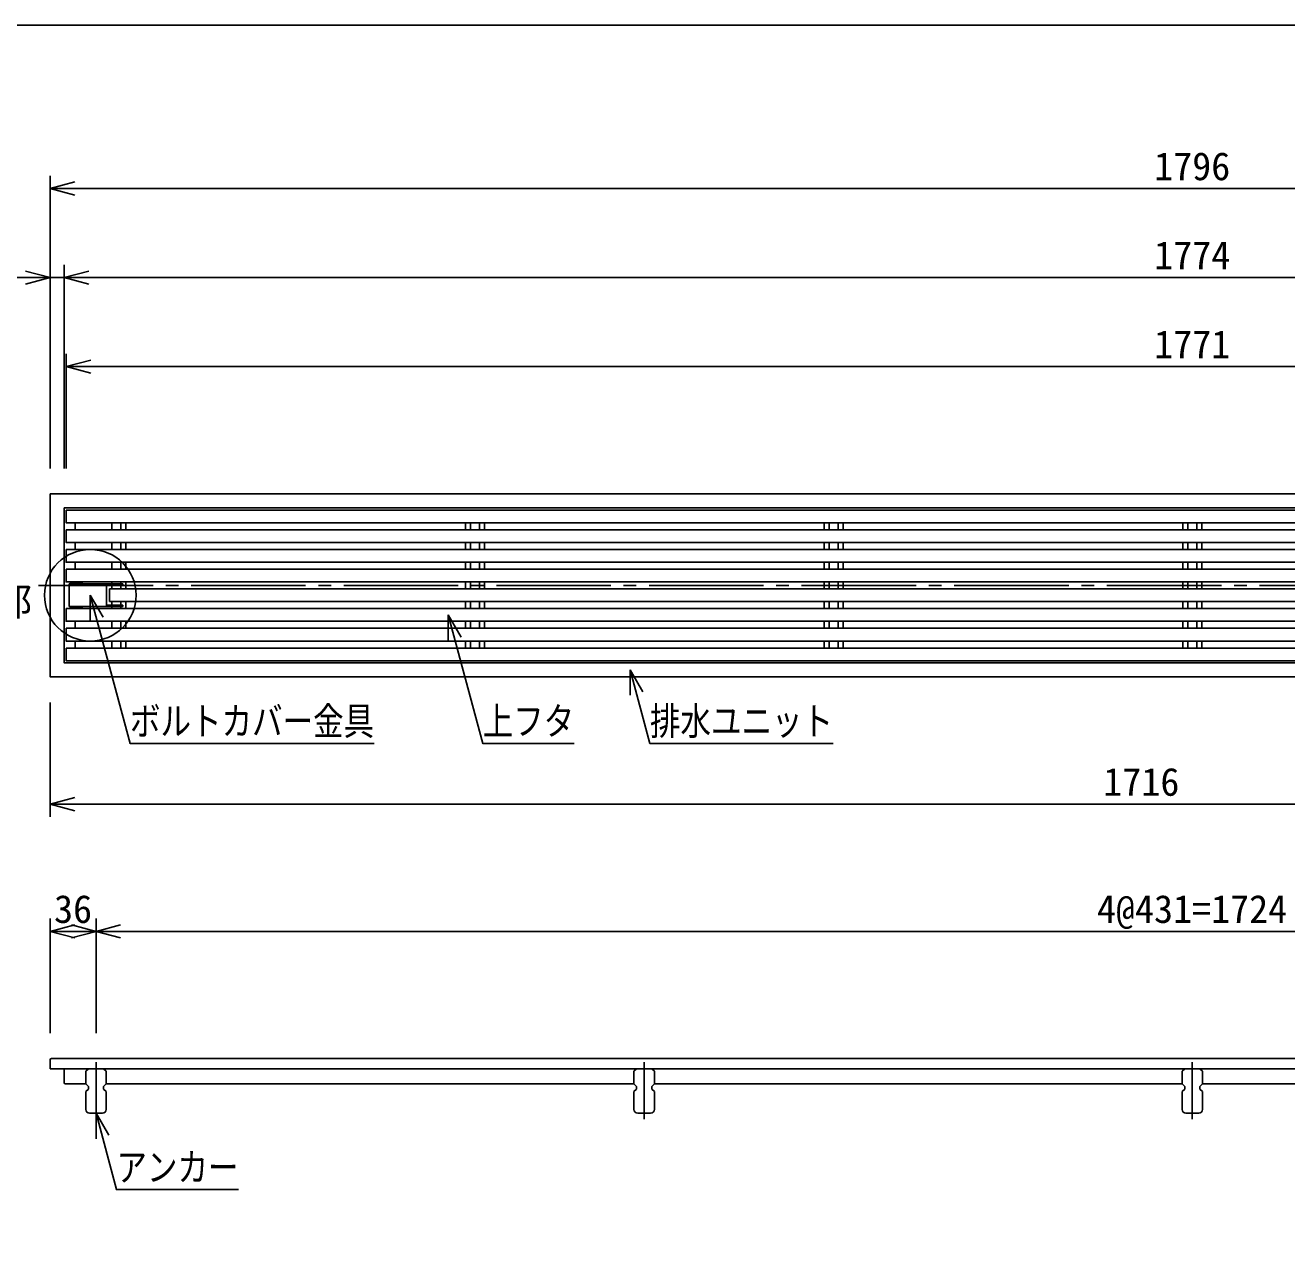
# Model space of a CAD drawing. Units: millimetres, scale not verified. Extents: x -1365 to 1365, y -930 to 870.
# Drawn here: x -853 to 139, y -90 to 870 of the extents above; entities that cross this region are included whole.
import ezdxf
from ezdxf.enums import TextEntityAlignment as Align

# ---------------------------------------------------------------- set-up
doc = ezdxf.new("R2010")
doc.units = ezdxf.units.MM
doc.header["$LTSCALE"] = 10
doc.linetypes.add('CHAIN1', pattern=[8, 5, -1, 1, -1])
doc.linetypes.add('CHAIN2', pattern=[12, 9, -1, 1, -1])
for name, color, linetype in [('0-0_計極細', 2, 'Continuous'), ('0-1_計細線', 3, 'Continuous'), ('0-5_寸法線', 7, 'Continuous'), ('0-8_枠中線', 5, 'Continuous')]:
    doc.layers.add(name, color=color, linetype=linetype)
doc.styles.add('ＭＳ ゴシック', font='')
doc.styles.get('ＭＳ ゴシック').set_extended_font_data('MS Gothic')

msp = doc.modelspace()

# ---------------------------------------------------------------- linework, layer by layer
at = {"layer": '0-0_計極細'}
for p, q in [((-813.83, 478.83), (-813.83, 473.33)), ((-784.78, 478.83), (-784.78, 473.33)), ((-777.88, 478.83), (-777.88, 473.33)), ((-773.83, 478.83), (-773.83, 473.33)), ((-506.83, 478.83), (-506.83, 473.33)), ((-502.78, 478.83), (-502.78, 473.33)), ((-495.88, 478.83), (-495.88, 473.33)), ((-491.83, 478.83), (-491.83, 473.33)), ((-224.83, 478.83), (-224.83, 473.33)), ((-220.78, 478.83), (-220.78, 473.33)), ((-213.88, 478.83), (-213.88, 473.33)), ((-209.83, 478.83), (-209.83, 473.33)), ((57.17, 478.83), (57.17, 473.33)), ((61.22, 478.83), (61.22, 473.33)), ((68.12, 478.83), (68.12, 473.33)), ((72.17, 478.83), (72.17, 473.33)), ((-813.83, 463.33), (-813.83, 457.83)), ((-784.78, 463.33), (-784.78, 457.83)), ((-777.88, 463.33), (-777.88, 457.83)), ((-773.83, 463.33), (-773.83, 457.83)), ((-506.83, 463.33), (-506.83, 457.83)), ((-502.78, 463.33), (-502.78, 457.83)), ((-495.88, 463.33), (-495.88, 457.83)), ((-491.83, 463.33), (-491.83, 457.83)), ((-224.83, 463.33), (-224.83, 457.83)), ((-220.78, 463.33), (-220.78, 457.83)), ((-213.88, 463.33), (-213.88, 457.83)), ((-209.83, 463.33), (-209.83, 457.83)), ((57.17, 463.33), (57.17, 457.83)), ((61.22, 463.33), (61.22, 457.83)), ((68.12, 463.33), (68.12, 457.83)), ((72.17, 463.33), (72.17, 457.83)), ((-813.83, 447.83), (-813.83, 442.33)), ((-784.78, 447.83), (-784.78, 442.33)), ((-777.88, 447.83), (-777.88, 442.33)), ((-773.83, 447.83), (-773.83, 442.33)), ((-506.83, 447.83), (-506.83, 442.33)), ((-502.78, 447.83), (-502.78, 442.33)), ((-495.88, 447.83), (-495.88, 442.33)), ((-491.83, 447.83), (-491.83, 442.33)), ((-224.83, 447.83), (-224.83, 442.33)), ((-220.78, 447.83), (-220.78, 442.33)), ((-213.88, 447.83), (-213.88, 442.33)), ((-209.83, 447.83), (-209.83, 442.33)), ((57.17, 447.83), (57.17, 442.33)), ((61.22, 447.83), (61.22, 442.33)), ((68.12, 447.83), (68.12, 442.33)), ((72.17, 447.83), (72.17, 442.33)), ((-817.33, 431.73), (-808.33, 431.73)), ((-817.33, 431.73), (-817.33, 430.73)), ((-813.83, 432.33), (-813.83, 431.73)), ((-808.33, 431.73), (-808.33, 430.73)), ((-784.78, 432.33), (-784.78, 430.73)), ((-784.78, 429.73), (-784.78, 426.83)), ((-777.88, 432.33), (-777.88, 430.73)), ((-777.88, 429.73), (-777.88, 426.83)), ((-773.83, 432.33), (-773.83, 426.83)), ((-506.83, 432.33), (-506.83, 426.83)), ((-502.78, 432.33), (-502.78, 426.83)), ((-495.88, 432.33), (-495.88, 426.83)), ((-491.83, 432.33), (-491.83, 426.83)), ((-224.83, 432.33), (-224.83, 426.83)), ((-220.78, 432.33), (-220.78, 426.83)), ((-213.88, 432.33), (-213.88, 426.83)), ((-209.83, 432.33), (-209.83, 426.83)), ((57.17, 432.33), (57.17, 426.83)), ((61.22, 432.33), (61.22, 426.83)), ((68.12, 432.33), (68.12, 426.83)), ((72.17, 432.33), (72.17, 426.83)), ((-784.78, 413.93), (-784.78, 416.83)), ((-777.88, 413.93), (-777.88, 416.83)), ((-773.83, 411.33), (-773.83, 416.83)), ((-506.83, 416.83), (-506.83, 411.33)), ((-502.78, 416.83), (-502.78, 411.33)), ((-495.88, 416.83), (-495.88, 411.33)), ((-491.83, 416.83), (-491.83, 411.33)), ((-224.83, 416.83), (-224.83, 411.33)), ((-220.78, 416.83), (-220.78, 411.33)), ((-213.88, 416.83), (-213.88, 411.33)), ((-209.83, 416.83), (-209.83, 411.33)), ((57.17, 416.83), (57.17, 411.33)), ((61.22, 416.83), (61.22, 411.33)), ((68.12, 416.83), (68.12, 411.33)), ((72.17, 416.83), (72.17, 411.33)), ((-817.33, 411.93), (-817.33, 412.93)), ((-817.33, 411.93), (-808.33, 411.93)), ((-813.83, 411.93), (-813.83, 411.33)), ((-808.33, 411.93), (-808.33, 412.93)), ((-784.78, 411.33), (-784.78, 412.93)), ((-777.88, 411.33), (-777.88, 412.93)), ((-813.83, 401.33), (-813.83, 395.83)), ((-784.78, 401.33), (-784.78, 395.83)), ((-777.88, 401.33), (-777.88, 395.83)), ((-773.83, 401.33), (-773.83, 395.83)), ((-506.83, 401.33), (-506.83, 395.83)), ((-502.78, 401.33), (-502.78, 395.83)), ((-495.88, 401.33), (-495.88, 395.83)), ((-491.83, 401.33), (-491.83, 395.83)), ((-224.83, 401.33), (-224.83, 395.83)), ((-220.78, 401.33), (-220.78, 395.83)), ((-213.88, 401.33), (-213.88, 395.83)), ((-209.83, 401.33), (-209.83, 395.83)), ((57.17, 401.33), (57.17, 395.83)), ((61.22, 401.33), (61.22, 395.83)), ((68.12, 401.33), (68.12, 395.83)), ((72.17, 401.33), (72.17, 395.83)), ((-813.83, 385.83), (-813.83, 380.33)), ((-784.78, 385.83), (-784.78, 380.33)), ((-777.88, 385.83), (-777.88, 380.33)), ((-773.83, 385.83), (-773.83, 380.33)), ((-506.83, 385.83), (-506.83, 380.33)), ((-502.78, 385.83), (-502.78, 380.33)), ((-495.88, 385.83), (-495.88, 380.33)), ((-491.83, 385.83), (-491.83, 380.33)), ((-224.83, 385.83), (-224.83, 380.33)), ((-220.78, 385.83), (-220.78, 380.33)), ((-213.88, 385.83), (-213.88, 380.33)), ((-209.83, 385.83), (-209.83, 380.33)), ((57.17, 385.83), (57.17, 380.33)), ((61.22, 385.83), (61.22, 380.33)), ((68.12, 385.83), (68.12, 380.33)), ((72.17, 385.83), (72.17, 380.33))]:
    msp.add_line(p, q, dxfattribs=at)
at = {"layer": '0-0_計極細', "linetype": 'CHAIN2'}
msp.add_line((-842.5, 429.58), (972.53, 429.58), dxfattribs=at)
at = {"layer": '0-0_計極細', "linetype": 'CHAIN1'}
for p, q in [((-797.33, 9.79), (-797.33, 54.84)), ((-366.33, 9.79), (-366.33, 54.84)), ((64.67, 9.79), (64.67, 54.84))]:
    msp.add_line(p, q, dxfattribs=at)
at = {"layer": '0-1_計細線'}
for p, q in [((801.35, 488.83), (-820.83, 488.83)), ((808.52, 473.33), (-820.83, 473.33)), ((810.55, 457.83), (-820.83, 457.83)), ((808.07, 442.33), (-820.83, 442.33)), ((-776.33, 430.73), (-818.33, 430.73)), ((-818.33, 430.73), (-818.33, 412.93)), ((-789.13, 412.93), (-789.13, 430.73)), ((-789.13, 429.73), (-776.33, 429.73)), ((-786.83, 426.83), (-786.83, 416.83)), ((800.54, 426.83), (-786.83, 426.83)), ((-776.33, 429.73), (-776.33, 430.73)), ((-786.83, 416.83), (796.27, 416.83)), ((794.85, 411.33), (-820.83, 411.33)), ((-818.33, 412.93), (-776.33, 412.93)), ((-776.33, 413.93), (-789.13, 413.93)), ((-776.33, 412.93), (-776.33, 413.93)), ((793.99, 395.83), (-820.83, 395.83)), ((797.69, 380.33), (-820.83, 380.33)), ((-833.33, 49.58), (-833.33, 56.58)), ((-833.33, 49.58), (882.67, 49.58)), ((-822.33, 38.58), (-822.33, 49.58)), ((-803.33, 49.57), (-805.33, 47.57)), ((-805.33, 37.57), (-805.33, 47.57)), ((-803.33, 49.57), (-791.33, 49.57)), ((-789.33, 47.57), (-791.33, 49.57)), ((-789.33, 37.57), (-789.33, 47.57)), ((-372.33, 49.57), (-374.33, 47.57)), ((-374.33, 37.57), (-374.33, 47.57)), ((-372.33, 49.57), (-360.33, 49.57)), ((-358.33, 47.57), (-360.33, 49.57)), ((-358.33, 37.57), (-358.33, 47.57)), ((58.67, 49.57), (56.67, 47.57)), ((56.67, 37.57), (56.67, 47.57)), ((58.67, 49.57), (70.67, 49.57)), ((72.67, 47.57), (70.67, 49.57)), ((72.67, 37.57), (72.67, 47.57)), ((-821.33, 37.58), (-805.33, 37.58)), ((-805.33, 37.57), (-803.33, 35.57)), ((-803.33, 33.57), (-805.33, 31.57)), ((-805.33, 31.57), (-805.33, 17.57)), ((-803.33, 35.57), (-803.33, 33.57)), ((-789.33, 37.57), (-791.33, 35.57)), ((-791.33, 35.57), (-791.33, 33.57)), ((-791.33, 33.57), (-789.33, 31.57)), ((-789.33, 37.58), (-374.33, 37.58)), ((-789.33, 31.57), (-789.33, 17.57)), ((-374.33, 37.57), (-372.33, 35.57)), ((-372.33, 33.57), (-374.33, 31.57)), ((-374.33, 31.57), (-374.33, 17.57)), ((-372.33, 35.57), (-372.33, 33.57)), ((-358.33, 37.57), (-360.33, 35.57)), ((-360.33, 35.57), (-360.33, 33.57)), ((-360.33, 33.57), (-358.33, 31.57)), ((-358.33, 37.58), (56.67, 37.58)), ((-358.33, 31.57), (-358.33, 17.57)), ((56.67, 37.57), (58.67, 35.57)), ((58.67, 33.57), (56.67, 31.57)), ((56.67, 31.57), (56.67, 17.57)), ((58.67, 35.57), (58.67, 33.57)), ((72.67, 37.57), (70.67, 35.57)), ((70.67, 35.57), (70.67, 33.57)), ((70.67, 33.57), (72.67, 31.57)), ((72.67, 37.58), (487.67, 37.58)), ((72.67, 31.57), (72.67, 17.57)), ((-802.33, 14.57), (-792.33, 14.57)), ((-371.33, 14.57), (-361.33, 14.57)), ((59.67, 14.57), (69.67, 14.57))]:
    msp.add_line(p, q, dxfattribs=at)
for points in [[(-833.33, 501.58), (-833.33, 357.58), (962.67, 357.58), (962.67, 501.58)], [(-822.33, 490.58), (-822.33, 368.58), (951.67, 368.58), (951.67, 490.58)]]:
    msp.add_lwpolyline(points, close=True, dxfattribs=at)
for points in [[(-820.83, 488.83), (-820.83, 478.83), (806.64, 478.83)], [(-820.83, 473.33), (-820.83, 463.33), (810.35, 463.33)], [(-820.83, 457.83), (-820.83, 447.83), (809.48, 447.83)], [(-820.83, 442.33), (-820.83, 432.33), (803.79, 432.33)], [(-820.83, 411.33), (-820.83, 401.33), (793.78, 401.33)], [(-820.83, 395.83), (-820.83, 385.83), (795.82, 385.83)], [(-820.83, 380.33), (-820.83, 370.33), (802.98, 370.33)], [(961.67, 57.58), (952.67, 57.58), (-832.33, 57.58)]]:
    msp.add_lwpolyline(points, dxfattribs=at)
for centre, radius, start, end in [((-832.33, 56.58), 1, 90, 180), ((-821.33, 38.58), 1, 180, 270), ((-802.33, 17.57), 3, 180, 270), ((-792.33, 17.57), 3, 270, 360), ((-371.33, 17.57), 3, 180, 270), ((-361.33, 17.57), 3, 270, 360), ((59.67, 17.57), 3, 180, 270), ((69.67, 17.57), 3, 270, 360)]:
    msp.add_arc(centre, radius, start, end, dxfattribs=at)
at = {"layer": '0-5_寸法線'}
for p, q in [((-833.33, 521.58), (-833.33, 751.58)), ((-833.33, 741.58), (-814.01, 746.76)), ((-833.33, 741.58), (-814.01, 736.41)), ((-833.33, 741.58), (962.67, 741.58)), ((-833.33, 671.58), (-852.65, 676.76)), ((-833.33, 521.58), (-833.33, 681.58)), ((-822.33, 521.58), (-822.33, 681.58)), ((-822.33, 671.58), (-803.01, 676.76)), ((-891.52, 671.58), (-822.33, 671.58)), ((-833.33, 671.58), (-852.65, 666.41)), ((-822.33, 671.58), (-803.01, 666.41)), ((-822.33, 671.58), (951.67, 671.58)), ((-820.83, 521.58), (-820.83, 611.58)), ((-820.83, 601.58), (-801.51, 606.76)), ((-820.83, 601.58), (-801.51, 596.41)), ((950.17, 601.58), (-820.83, 601.58)), ((-801.83, 421.83), (-791.83, 404.51)), ((-801.83, 421.83), (-801.83, 401.83)), ((-520.35, 406.31), (-510.35, 388.99)), ((-520.35, 406.31), (-520.35, 386.31)), ((-377.34, 363.31), (-367.34, 345.99)), ((-377.34, 363.31), (-377.34, 343.31)), ((-833.33, 337.58), (-833.33, 247.58)), ((-833.33, 257.58), (-814.01, 262.76)), ((-833.33, 257.58), (-814.01, 252.41)), ((-833.33, 257.58), (882.67, 257.58)), ((-833.33, 77.58), (-833.33, 167.58)), ((-833.33, 157.58), (-814.01, 162.76)), ((-797.33, 157.58), (-816.65, 162.76)), ((-797.33, 77.58), (-797.33, 167.58)), ((-797.33, 157.58), (-778.01, 162.76)), ((-833.33, 157.58), (-814.01, 152.41)), ((-833.33, 157.58), (-797.33, 157.58)), ((-797.33, 157.58), (-816.65, 152.41)), ((-797.33, 157.58), (-778.01, 152.41)), ((-797.33, 157.58), (926.67, 157.58)), ((-797.33, 14.57), (-787.33, -2.75)), ((-797.33, 14.57), (-797.33, -5.43))]:
    msp.add_line(p, q, dxfattribs=at)
for points in [[(-801.83, 421.83), (-770.61, 305.34), (-578.61, 305.34)], [(-520.35, 406.31), (-493.3, 305.34), (-421.3, 305.34)], [(-377.34, 363.31), (-361.81, 305.34), (-217.81, 305.34)], [(-797.33, 14.57), (-781.26, -45.43), (-685.26, -45.43)]]:
    msp.add_lwpolyline(points, dxfattribs=at)
msp.add_circle((-801.83, 421.83), 36, dxfattribs=at)
at = {"layer": '0-8_枠中線'}
msp.add_lwpolyline([(-1365, -930), (-1365, 870), (1365, 870), (1365, -930)], close=True, dxfattribs=at)

# ---------------------------------------------------------------- texts
at = {"layer": '0-5_寸法線', "style": 'ＭＳ ゴシック'}
for s, p in [('1796', (34.67, 741.58)), ('1774', (34.67, 671.58)), ('1771', (34.67, 601.58)), ('Ａ部', (-907.62, 399.31)), ('1716', (-5.33, 257.58)), ('36', (-830.33, 157.58)), ('4@431=1724', (-10.33, 157.58))]:
    msp.add_text(s, height=21.99, dxfattribs=at).set_placement(p, align=Align.BOTTOM_LEFT)
at = {"layer": '0-5_寸法線', "style": 'ＭＳ ゴシック', "width": 0.8}
for s, p in [('ボルトカバー金具', (-770.61, 305.34)), ('上フタ', (-493.3, 305.34)), ('排水ユニット', (-361.81, 305.34)), ('アンカー', (-781.26, -45.43))]:
    msp.add_text(s, height=21.99, dxfattribs=at).set_placement(p, align=Align.BOTTOM_LEFT)

doc.saveas('drawing.dxf')
